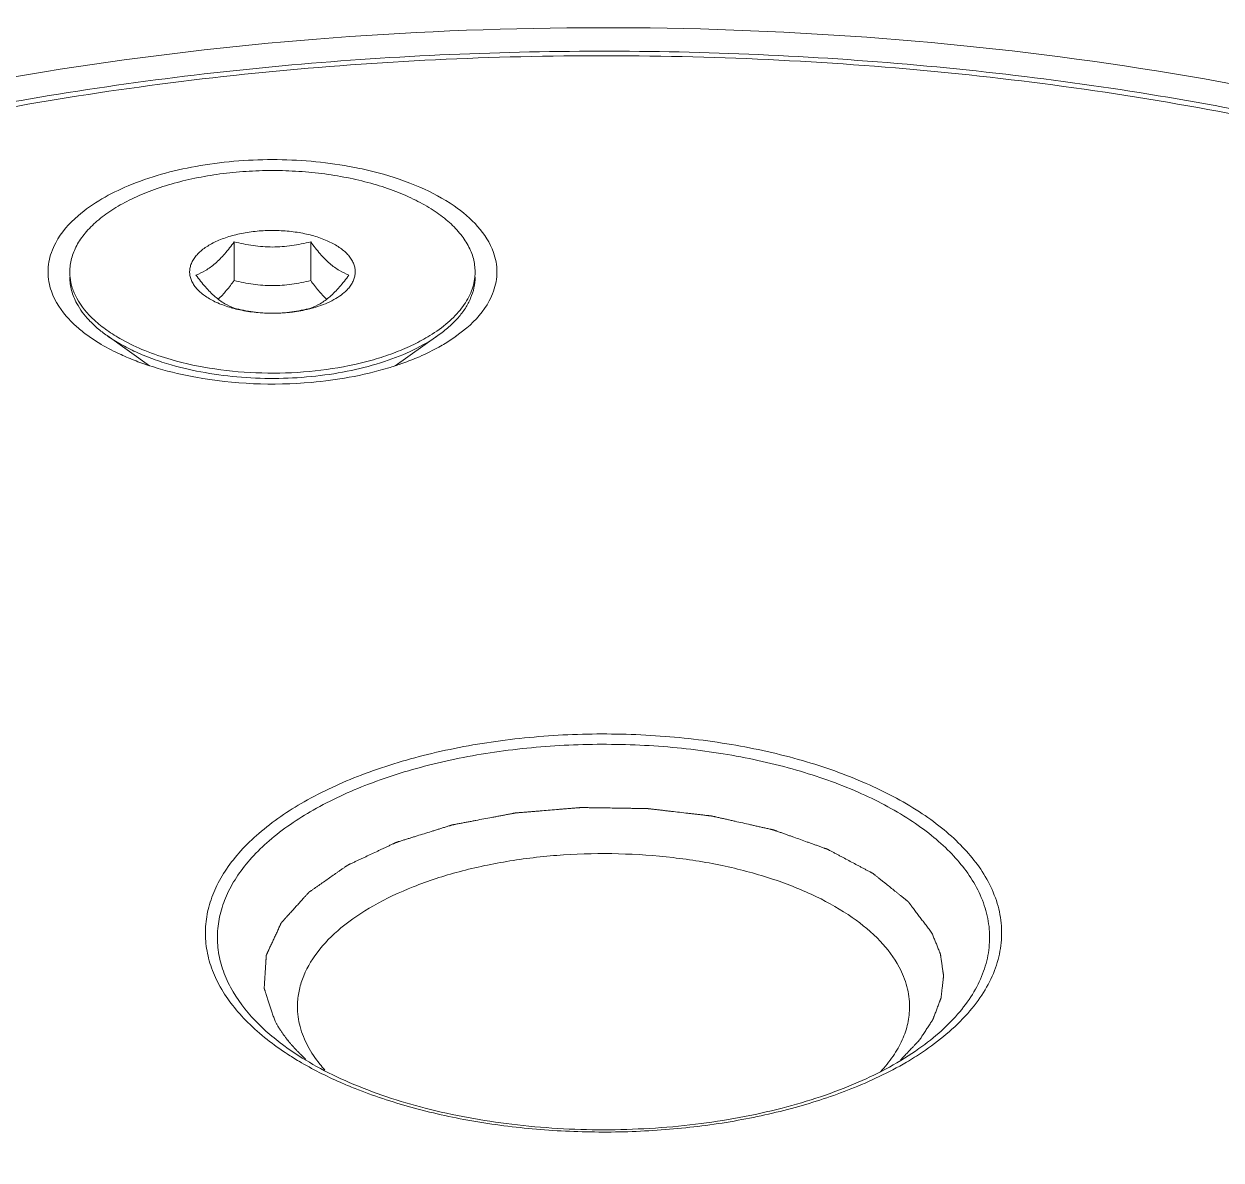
# Model space of a CAD drawing. Header units: millimetres. Extents: x 0 to 3564, y 0 to 2520.
# Drawn here: x 1745.12 to 1780.32, y 2197.25 to 2230.66 of the extents above; entities that cross this region are included whole.
import ezdxf

# ---------------------------------------------------------------- set-up
doc = ezdxf.new("R2010")
doc.units = ezdxf.units.MM
doc.layers.get('0').update_dxf_attribs({"lineweight": 13})

msp = doc.modelspace()

# ---------------------------------------------------------------- linework, layer by layer
for p, q in [((1751.298, 2224.252), (1751.298, 2223.117)), ((1753.548, 2224.252), (1753.548, 2223.117)), ((1758.139, 2221.721), (1757.81, 2221.467)), ((1748.812, 2220.609), (1747.558, 2221.496)), ((1756.034, 2220.609), (1757.288, 2221.496)), ((1771.432, 2200.525), (1771.428, 2200.522))]:
    msp.add_line(p, q)
for centre, radius, start, end in [((1747.963, 2223.371), 1.498, 180.0105, 185.9078), ((1756.886, 2223.371), 1.496, 354.0492, 359.996), ((1752.211, 2225.801), 3.627, 253.9012, 255.3331), ((1752.595, 2225.951), 3.782, 283.8414, 284.6791), ((1752.423, 2227.025), 4.872, 267.9886, 270.9745), ((1752.424, 2226.975), 4.822, 270.9701, 273.5151), ((1752.428, 2226.912), 4.758, 273.5146, 274.9839), ((1749.99, 2225.66), 5.131, 234.826, 239.5326), ((1754.845, 2225.679), 5.152, 300.4703, 305.1499), ((1751.298, 2228.29), 8.073, 247.2844, 250.808), ((1753.556, 2228.263), 8.045, 289.2014, 292.7385), ((1757.698, 2207.774), 8.845, 236.3501, 236.7834), ((1758.03, 2208.29), 9.459, 236.8147, 239.317)]:
    msp.add_arc(centre, radius, start, end)
for points, knots in [([(1813.754, 2210.51), (1812.322, 2213.317), (1808.818, 2217.155), (1803, 2221.159), (1797.51, 2223.966), (1791.27, 2226.335), (1781.916, 2228.906), (1769.288, 2230.689), (1753.876, 2230.606), (1741.314, 2228.685), (1732.064, 2226.009), (1725.928, 2223.57), (1720.569, 2220.708), (1717.427, 2218.438), (1716.042, 2217.239)], [0, 0, 0, 0, 0.088881, 0.141375, 0.199264, 0.262136, 0.329285, 0.472453, 0.620055, 0.762514, 0.829074, 0.891229, 0.948342, 1, 1, 1, 1]), ([(1709.558, 2203.06), (1709.558, 2203.89), (1709.71, 2205.569), (1710.384, 2208.042), (1711.491, 2210.452), (1713.01, 2212.778), (1714.921, 2215.003), (1717.204, 2217.117), (1719.84, 2219.106), (1722.808, 2220.96), (1726.085, 2222.668), (1729.646, 2224.218), (1733.464, 2225.599), (1738.941, 2227.228), (1746.229, 2228.76), (1755.339, 2229.777), (1764.663, 2229.97), (1773.909, 2229.333), (1781.401, 2228.11), (1787.109, 2226.721), (1791.138, 2225.505), (1794.938, 2224.111), (1798.479, 2222.549), (1801.734, 2220.83), (1804.679, 2218.966), (1807.29, 2216.966), (1810.21, 2214.223), (1811.993, 2211.868), (1812.881, 2210.21)], [0, 0, 0, 0, 0.020646, 0.041676, 0.063474, 0.086348, 0.110553, 0.136267, 0.163599, 0.192589, 0.223223, 0.255438, 0.289128, 0.324158, 0.397531, 0.474028, 0.551881, 0.629235, 0.704266, 0.740391, 0.775328, 0.808915, 0.841018, 0.871534, 0.900403, 0.927615, 0.953214, 1, 1, 1, 1]), ([(1812, 2210.604), (1811.549, 2211.446), (1810.465, 2213.114), (1808.429, 2215.439), (1805.951, 2217.649), (1803.057, 2219.725), (1799.774, 2221.647), (1796.132, 2223.4), (1792.166, 2224.966), (1787.914, 2226.33), (1783.415, 2227.481), (1777.077, 2228.728), (1768.839, 2229.674), (1758.81, 2229.836), (1748.908, 2229.03), (1740.945, 2227.555), (1734.956, 2225.899), (1730.794, 2224.465), (1726.932, 2222.836), (1723.407, 2221.025), (1720.25, 2219.049), (1717.492, 2216.927), (1715.512, 2215.017), (1714.166, 2213.433), (1713.018, 2211.873), (1711.857, 2209.864), (1710.928, 2207.345), (1710.502, 2204.784), (1710.587, 2202.211), (1711.183, 2199.662), (1711.892, 2198.041), (1712.316, 2197.249)], [0, 0, 0, 0, 0.022934, 0.047544, 0.074031, 0.10249, 0.132931, 0.165291, 0.199452, 0.235247, 0.272476, 0.310905, 0.3903, 0.471244, 0.55141, 0.628527, 0.665302, 0.700574, 0.734151, 0.765882, 0.795666, 0.823463, 0.849311, 0.861546, 0.873352, 0.895795, 0.917016, 0.937486, 0.957762, 0.978422, 1, 1, 1, 1]), ([(1746.707, 2225.021), (1747.14, 2225.395), (1748.265, 2226.016), (1750.22, 2226.549), (1752.423, 2226.735), (1753.937, 2226.607), (1754.68, 2226.472)], [0, 0, 0, 0, 0.206306, 0.454834, 0.727416, 1, 1, 1, 1]), ([(1754.68, 2226.472), (1754.753, 2226.459), (1755.038, 2226.404), (1755.322, 2226.338), (1755.531, 2226.282)], [0, 0, 0, 0, 0.25414, 1, 1, 1, 1]), ([(1755.402, 2225.951), (1755.172, 2226.018), (1754.696, 2226.134), (1753.96, 2226.258), (1753.198, 2226.333), (1752.423, 2226.359), (1751.648, 2226.333), (1750.886, 2226.258), (1750.15, 2226.134), (1749.453, 2225.963), (1748.806, 2225.749), (1748.22, 2225.494), (1747.704, 2225.204), (1747.267, 2224.881), (1746.917, 2224.532), (1746.659, 2224.16), (1746.501, 2223.771), (1746.465, 2223.502), (1746.465, 2223.371)], [0, 0, 0, 0, 0.070402, 0.143616, 0.218736, 0.294834, 0.370931, 0.446055, 0.519262, 0.589668, 0.656485, 0.719057, 0.776906, 0.829795, 0.877802, 0.92142, 0.961647, 1, 1, 1, 1]), ([(1755.531, 2226.282), (1755.949, 2226.17), (1756.728, 2225.907), (1757.97, 2225.255), (1758.724, 2224.506), (1758.923, 2223.944)], [0, 0, 0, 0, 0.306727, 0.577589, 1, 1, 1, 1]), ([(1758.382, 2223.371), (1758.382, 2223.502), (1758.345, 2223.771), (1758.187, 2224.16), (1757.929, 2224.532), (1757.579, 2224.881), (1757.142, 2225.204), (1756.627, 2225.494), (1756.04, 2225.749), (1755.621, 2225.888), (1755.402, 2225.951)], [0, 0, 0, 0, 0.093469, 0.191504, 0.297803, 0.414799, 0.543694, 0.684666, 0.837174, 1, 1, 1, 1]), ([(1745.924, 2223.944), (1745.958, 2224.041), (1746.142, 2224.45), (1746.447, 2224.796), (1746.707, 2225.021)], [0, 0, 0, 0, 0.229745, 1, 1, 1, 1]), ([(1753.641, 2224.426), (1753.498, 2224.467), (1753.2, 2224.533), (1752.739, 2224.586), (1752.265, 2224.594), (1751.798, 2224.556), (1751.354, 2224.474), (1750.95, 2224.35), (1750.6, 2224.19), (1750.399, 2224.054), (1750.314, 2223.98)], [0, 0, 0, 0, 0.128611, 0.263628, 0.401279, 0.537607, 0.668749, 0.791211, 0.902193, 1, 1, 1, 1]), ([(1754.532, 2222.762), (1754.571, 2222.795), (1754.642, 2222.864), (1754.731, 2222.975), (1754.797, 2223.091), (1754.841, 2223.21), (1754.861, 2223.331), (1754.857, 2223.452), (1754.829, 2223.572), (1754.778, 2223.69), (1754.703, 2223.805), (1754.57, 2223.957), (1754.348, 2224.13), (1754.02, 2224.301), (1753.773, 2224.388), (1753.641, 2224.426)], [0, 0, 0, 0, 0.062761, 0.121167, 0.1757, 0.227248, 0.276977, 0.32624, 0.376438, 0.428866, 0.484593, 0.544387, 0.677689, 0.830135, 1, 1, 1, 1]), ([(1750.736, 2223.615), (1750.837, 2223.703), (1751.035, 2223.908), (1751.21, 2224.132), (1751.298, 2224.252)], [0, 0, 0, 0, 0.47416, 1, 1, 1, 1]), ([(1753.548, 2224.252), (1753.365, 2224.207), (1752.993, 2224.13), (1752.423, 2224.087), (1751.854, 2224.13), (1751.482, 2224.207), (1751.298, 2224.252)], [0, 0, 0, 0, 0.249369, 0.5, 0.750631, 1, 1, 1, 1]), ([(1754.673, 2223.278), (1754.577, 2223.313), (1754.377, 2223.407), (1754.09, 2223.618), (1753.811, 2223.908), (1753.636, 2224.132), (1753.548, 2224.252)], [0, 0, 0, 0, 0.203593, 0.435936, 0.703391, 1, 1, 1, 1]), ([(1745.923, 2222.798), (1745.859, 2222.981), (1745.788, 2223.371), (1745.859, 2223.761), (1745.924, 2223.944)], [0, 0, 0, 0, 0.499811, 1, 1, 1, 1]), ([(1750.314, 2223.98), (1750.275, 2223.947), (1750.205, 2223.878), (1750.116, 2223.767), (1750.049, 2223.651), (1750.005, 2223.532), (1749.985, 2223.411), (1749.989, 2223.29), (1750.017, 2223.17), (1750.069, 2223.052), (1750.143, 2222.937), (1750.276, 2222.785), (1750.498, 2222.612), (1750.826, 2222.441), (1751.073, 2222.354), (1751.205, 2222.316)], [0, 0, 0, 0, 0.062761, 0.121167, 0.1757, 0.227248, 0.276977, 0.32624, 0.376438, 0.428866, 0.484593, 0.544387, 0.677689, 0.830135, 1, 1, 1, 1]), ([(1758.923, 2223.944), (1758.987, 2223.761), (1759.059, 2223.371), (1758.987, 2222.981), (1758.923, 2222.798)], [0, 0, 0, 0, 0.499811, 1, 1, 1, 1]), ([(1750.173, 2223.278), (1750.269, 2223.313), (1750.469, 2223.407), (1750.647, 2223.538), (1750.736, 2223.615)], [0, 0, 0, 0, 0.467037, 1, 1, 1, 1]), ([(1746.668, 2222.444), (1746.603, 2222.565), (1746.501, 2222.816), (1746.465, 2223.085), (1746.465, 2223.216)], [0, 0, 0, 0, 0.511935, 1, 1, 1, 1]), ([(1746.473, 2223.217), (1746.484, 2223.112), (1746.529, 2222.897), (1746.616, 2222.697), (1746.668, 2222.599)], [0, 0, 0, 0, 0.48875, 1, 1, 1, 1]), ([(1750.173, 2223.278), (1750.261, 2223.158), (1750.436, 2222.933), (1750.715, 2222.644), (1751.002, 2222.433), (1751.202, 2222.339), (1751.298, 2222.304)], [0, 0, 0, 0, 0.296609, 0.564064, 0.796406, 1, 1, 1, 1]), ([(1750.829, 2222.564), (1750.912, 2222.645), (1751.076, 2222.824), (1751.224, 2223.016), (1751.298, 2223.117)], [0, 0, 0, 0, 0.480006, 1, 1, 1, 1]), ([(1751.298, 2223.117), (1751.482, 2223.071), (1751.854, 2222.995), (1752.423, 2222.952), (1752.993, 2222.995), (1753.365, 2223.071), (1753.548, 2223.117)], [0, 0, 0, 0, 0.249369, 0.5, 0.750631, 1, 1, 1, 1]), ([(1753.548, 2223.117), (1753.622, 2223.016), (1753.77, 2222.824), (1753.934, 2222.645), (1754.018, 2222.564)], [0, 0, 0, 0, 0.520021, 1, 1, 1, 1]), ([(1754.673, 2223.278), (1754.585, 2223.158), (1754.41, 2222.933), (1754.212, 2222.728), (1754.111, 2222.64)], [0, 0, 0, 0, 0.52584, 1, 1, 1, 1]), ([(1757.986, 2222.304), (1758.092, 2222.442), (1758.227, 2222.663), (1758.336, 2222.979), (1758.365, 2223.137), (1758.374, 2223.216)], [0, 0, 0, 0, 0.520142, 0.763527, 1, 1, 1, 1]), ([(1758.382, 2223.216), (1758.382, 2223.111), (1758.359, 2222.898), (1758.293, 2222.695), (1758.251, 2222.596)], [0, 0, 0, 0, 0.492161, 1, 1, 1, 1]), ([(1746.707, 2221.721), (1746.614, 2221.801), (1746.292, 2222.109), (1746.031, 2222.493), (1745.923, 2222.798)], [0, 0, 0, 0, 0.27505, 1, 1, 1, 1]), ([(1754.111, 2222.64), (1754.022, 2222.564), (1753.844, 2222.433), (1753.644, 2222.339), (1753.548, 2222.304)], [0, 0, 0, 0, 0.532969, 1, 1, 1, 1]), ([(1753.553, 2222.292), (1753.652, 2222.318), (1753.841, 2222.376), (1754.105, 2222.485), (1754.336, 2222.611), (1754.472, 2222.71), (1754.532, 2222.762)], [0, 0, 0, 0, 0.279516, 0.540776, 0.781432, 1, 1, 1, 1]), ([(1758.923, 2222.798), (1758.889, 2222.701), (1758.704, 2222.292), (1758.399, 2221.946), (1758.139, 2221.721)], [0, 0, 0, 0, 0.229745, 1, 1, 1, 1]), ([(1746.668, 2222.599), (1746.799, 2222.355), (1747.087, 2222.014), (1747.563, 2221.636), (1747.845, 2221.461), (1747.995, 2221.378)], [0, 0, 0, 0, 0.45623, 0.716827, 1, 1, 1, 1]), ([(1747.558, 2221.496), (1747.46, 2221.565), (1747.275, 2221.708), (1746.958, 2222.008), (1746.764, 2222.264), (1746.668, 2222.444)], [0, 0, 0, 0, 0.27524, 0.533045, 1, 1, 1, 1]), ([(1751.293, 2222.292), (1751.446, 2222.252), (1751.764, 2222.19), (1752.087, 2222.162), (1752.252, 2222.156)], [0, 0, 0, 0, 0.489329, 1, 1, 1, 1]), ([(1751.298, 2222.304), (1751.482, 2222.258), (1751.854, 2222.182), (1752.423, 2222.139), (1752.993, 2222.182), (1753.365, 2222.258), (1753.548, 2222.304)], [0, 0, 0, 0, 0.249369, 0.5, 0.750631, 1, 1, 1, 1]), ([(1752.842, 2222.171), (1752.899, 2222.176), (1753.12, 2222.2), (1753.339, 2222.239), (1753.5, 2222.279)], [0, 0, 0, 0, 0.256008, 1, 1, 1, 1]), ([(1757.053, 2221.496), (1757.239, 2221.611), (1757.577, 2221.851), (1757.868, 2222.149), (1757.986, 2222.304)], [0, 0, 0, 0, 0.529004, 1, 1, 1, 1]), ([(1758.251, 2222.596), (1758.208, 2222.494), (1758.099, 2222.292), (1757.882, 2222.009), (1757.609, 2221.738), (1757.4, 2221.575), (1757.288, 2221.496)], [0, 0, 0, 0, 0.223626, 0.463201, 0.721485, 1, 1, 1, 1]), ([(1748.181, 2220.843), (1748.11, 2220.873), (1747.84, 2220.991), (1747.577, 2221.126), (1747.388, 2221.237)], [0, 0, 0, 0, 0.259491, 1, 1, 1, 1]), ([(1749.444, 2220.636), (1749.263, 2220.688), (1748.912, 2220.801), (1748.415, 2221.004), (1747.963, 2221.231), (1747.686, 2221.405), (1747.558, 2221.496)], [0, 0, 0, 0, 0.272061, 0.530387, 0.773325, 1, 1, 1, 1]), ([(1747.995, 2221.378), (1748.214, 2221.256), (1748.688, 2221.034), (1749.183, 2220.866), (1749.444, 2220.791)], [0, 0, 0, 0, 0.479531, 1, 1, 1, 1]), ([(1757.288, 2221.496), (1757.063, 2221.336), (1756.553, 2221.045), (1755.697, 2220.706), (1754.732, 2220.451), (1753.69, 2220.287), (1752.606, 2220.221), (1751.516, 2220.254), (1750.457, 2220.386), (1749.772, 2220.541), (1749.444, 2220.636)], [0, 0, 0, 0, 0.10215, 0.216038, 0.339759, 0.470638, 0.605509, 0.740965, 0.873547, 1, 1, 1, 1]), ([(1754.847, 2220.649), (1755.056, 2220.696), (1755.462, 2220.8), (1756.042, 2220.996), (1756.572, 2221.223), (1756.9, 2221.401), (1757.053, 2221.496)], [0, 0, 0, 0, 0.271073, 0.529371, 0.772859, 1, 1, 1, 1]), ([(1757.458, 2221.238), (1757.397, 2221.202), (1757.14, 2221.057), (1756.873, 2220.93), (1756.666, 2220.843)], [0, 0, 0, 0, 0.240482, 1, 1, 1, 1]), ([(1750.166, 2220.27), (1750.033, 2220.294), (1749.518, 2220.397), (1749.011, 2220.537), (1748.644, 2220.666)], [0, 0, 0, 0, 0.258636, 1, 1, 1, 1]), ([(1749.444, 2220.791), (1749.865, 2220.669), (1750.75, 2220.484), (1752.115, 2220.369), (1753.496, 2220.413), (1754.406, 2220.551), (1754.847, 2220.649)], [0, 0, 0, 0, 0.241353, 0.495388, 0.751794, 1, 1, 1, 1]), ([(1756.202, 2220.665), (1756.083, 2220.624), (1755.584, 2220.462), (1755.072, 2220.341), (1754.681, 2220.27)], [0, 0, 0, 0, 0.240931, 1, 1, 1, 1]), ([(1754.681, 2220.27), (1754.313, 2220.203), (1752.816, 2220.006), (1751.283, 2220.067), (1750.166, 2220.27)], [0, 0, 0, 0, 0.24761, 1, 1, 1, 1]), ([(1750.85, 2202.411), (1750.754, 2202.591), (1750.593, 2202.959), (1750.458, 2203.537), (1750.438, 2204.121), (1750.535, 2204.702), (1750.746, 2205.274), (1751.067, 2205.83), (1751.495, 2206.365), (1752.227, 2207.071), (1753.397, 2207.865), (1755.076, 2208.634), (1757.018, 2209.227), (1759.152, 2209.622), (1761.398, 2209.805), (1763.674, 2209.768), (1765.892, 2209.513), (1767.971, 2209.05), (1769.832, 2208.396), (1771.188, 2207.689), (1772.094, 2207.04), (1772.816, 2206.396), (1773.254, 2205.836), (1773.466, 2205.441)], [0, 0, 0, 0, 0.021577, 0.042257, 0.062544, 0.08302, 0.104248, 0.126701, 0.150738, 0.176595, 0.234131, 0.299418, 0.371459, 0.448606, 0.528805, 0.609781, 0.689207, 0.764865, 0.834811, 0.897585, 0.926053, 0.952554, 1, 1, 1, 1]), ([(1751.191, 2202.33), (1751.098, 2202.504), (1750.942, 2202.861), (1750.811, 2203.422), (1750.792, 2203.988), (1750.886, 2204.552), (1751.09, 2205.106), (1751.402, 2205.645), (1751.817, 2206.165), (1752.527, 2206.849), (1753.662, 2207.619), (1755.29, 2208.365), (1757.173, 2208.94), (1759.242, 2209.323), (1761.421, 2209.5), (1763.628, 2209.465), (1765.779, 2209.218), (1767.795, 2208.768), (1769.6, 2208.134), (1770.916, 2207.448), (1771.794, 2206.819), (1772.494, 2206.194), (1772.919, 2205.652), (1773.125, 2205.269)], [0, 0, 0, 0, 0.021578, 0.042258, 0.062544, 0.08302, 0.104248, 0.126701, 0.150738, 0.176595, 0.234131, 0.299418, 0.371459, 0.448606, 0.528805, 0.609781, 0.689207, 0.764865, 0.834811, 0.897585, 0.926052, 0.952554, 1, 1, 1, 1]), ([(1752.499, 2201.333), (1752.485, 2201.373), (1752.459, 2201.454), (1752.419, 2201.574), (1752.379, 2201.694), (1752.346, 2201.795), (1752.319, 2201.875), (1752.299, 2201.935), (1752.28, 2201.995), (1752.26, 2202.055), (1752.243, 2202.106), (1752.23, 2202.146), (1752.22, 2202.176), (1752.21, 2202.206), (1752.202, 2202.231), (1752.195, 2202.251), (1752.191, 2202.263), (1752.187, 2202.273), (1752.185, 2202.281), (1752.183, 2202.287), (1752.181, 2202.292), (1752.181, 2202.294), (1752.18, 2202.296), (1752.18, 2202.298), (1752.18, 2202.3), (1752.181, 2202.305), (1752.181, 2202.311), (1752.181, 2202.319), (1752.182, 2202.329), (1752.183, 2202.342), (1752.184, 2202.362), (1752.186, 2202.387), (1752.188, 2202.418), (1752.19, 2202.448), (1752.192, 2202.489), (1752.195, 2202.54), (1752.199, 2202.601), (1752.204, 2202.682), (1752.211, 2202.784), (1752.217, 2202.885), (1752.222, 2202.967), (1752.226, 2203.028), (1752.229, 2203.078), (1752.232, 2203.119), (1752.234, 2203.149), (1752.236, 2203.18), (1752.237, 2203.205), (1752.238, 2203.226), (1752.239, 2203.238), (1752.24, 2203.249), (1752.24, 2203.256), (1752.241, 2203.263), (1752.241, 2203.267), (1752.241, 2203.269), (1752.241, 2203.271), (1752.242, 2203.273), (1752.243, 2203.276), (1752.245, 2203.28), (1752.248, 2203.286), (1752.252, 2203.294), (1752.256, 2203.304), (1752.262, 2203.316), (1752.271, 2203.336), (1752.282, 2203.361), (1752.296, 2203.39), (1752.31, 2203.42), (1752.328, 2203.46), (1752.351, 2203.509), (1752.378, 2203.569), (1752.415, 2203.648), (1752.461, 2203.747), (1752.506, 2203.846), (1752.543, 2203.925), (1752.571, 2203.985), (1752.593, 2204.034), (1752.612, 2204.074), (1752.625, 2204.103), (1752.639, 2204.133), (1752.651, 2204.158), (1752.66, 2204.178), (1752.665, 2204.19), (1752.67, 2204.2), (1752.673, 2204.207), (1752.676, 2204.214), (1752.678, 2204.218), (1752.679, 2204.22), (1752.68, 2204.222), (1752.682, 2204.224), (1752.684, 2204.226), (1752.688, 2204.23), (1752.693, 2204.236), (1752.699, 2204.243), (1752.708, 2204.253), (1752.719, 2204.265), (1752.736, 2204.284), (1752.757, 2204.307), (1752.782, 2204.335), (1752.808, 2204.364), (1752.842, 2204.401), (1752.885, 2204.449), (1752.936, 2204.505), (1753.004, 2204.581), (1753.089, 2204.675), (1753.174, 2204.769), (1753.242, 2204.845), (1753.293, 2204.901), (1753.336, 2204.948), (1753.37, 2204.986), (1753.396, 2205.014), (1753.421, 2205.043), (1753.442, 2205.066), (1753.459, 2205.085), (1753.47, 2205.097), (1753.479, 2205.106), (1753.485, 2205.113), (1753.49, 2205.119), (1753.494, 2205.123), (1753.496, 2205.126), (1753.498, 2205.127), (1753.5, 2205.129), (1753.503, 2205.131), (1753.508, 2205.135), (1753.515, 2205.14), (1753.524, 2205.146), (1753.536, 2205.154), (1753.551, 2205.165), (1753.575, 2205.181), (1753.604, 2205.202), (1753.64, 2205.227), (1753.675, 2205.251), (1753.723, 2205.284), (1753.782, 2205.326), (1753.853, 2205.375), (1753.947, 2205.441), (1754.066, 2205.524), (1754.184, 2205.607), (1754.279, 2205.673), (1754.35, 2205.723), (1754.409, 2205.764), (1754.456, 2205.797), (1754.492, 2205.822), (1754.527, 2205.846), (1754.557, 2205.867), (1754.581, 2205.884), (1754.595, 2205.894), (1754.607, 2205.902), (1754.616, 2205.908), (1754.623, 2205.914), (1754.629, 2205.917), (1754.632, 2205.919), (1754.634, 2205.921), (1754.637, 2205.922), (1754.64, 2205.924), (1754.647, 2205.927), (1754.656, 2205.931), (1754.667, 2205.937), (1754.682, 2205.943), (1754.701, 2205.952), (1754.73, 2205.966), (1754.767, 2205.983), (1754.812, 2206.004), (1754.856, 2206.025), (1754.915, 2206.053), (1754.989, 2206.088), (1755.078, 2206.13), (1755.197, 2206.185), (1755.345, 2206.255), (1755.493, 2206.324), (1755.612, 2206.38), (1755.701, 2206.422), (1755.775, 2206.457), (1755.834, 2206.484), (1755.879, 2206.505), (1755.923, 2206.526), (1755.96, 2206.544), (1755.99, 2206.558), (1756.008, 2206.566), (1756.023, 2206.573), (1756.034, 2206.578), (1756.044, 2206.583), (1756.05, 2206.586), (1756.054, 2206.588), (1756.056, 2206.589), (1756.06, 2206.59), (1756.064, 2206.591), (1756.072, 2206.594), (1756.082, 2206.597), (1756.095, 2206.601), (1756.113, 2206.606), (1756.134, 2206.613), (1756.169, 2206.624), (1756.212, 2206.637), (1756.263, 2206.654), (1756.315, 2206.67), (1756.384, 2206.691), (1756.47, 2206.718), (1756.574, 2206.75), (1756.712, 2206.794), (1756.884, 2206.847), (1757.056, 2206.901), (1757.194, 2206.944), (1757.298, 2206.977), (1757.384, 2207.004), (1757.453, 2207.025), (1757.505, 2207.041), (1757.556, 2207.057), (1757.6, 2207.071), (1757.634, 2207.082), (1757.656, 2207.088), (1757.673, 2207.094), (1757.686, 2207.098), (1757.697, 2207.101), (1757.704, 2207.104), (1757.708, 2207.105), (1757.711, 2207.106), (1757.715, 2207.107), (1757.72, 2207.108), (1757.729, 2207.109), (1757.741, 2207.111), (1757.755, 2207.114), (1757.775, 2207.118), (1757.799, 2207.122), (1757.837, 2207.13), (1757.886, 2207.139), (1757.944, 2207.15), (1758.002, 2207.161), (1758.079, 2207.175), (1758.176, 2207.194), (1758.292, 2207.216), (1758.447, 2207.245), (1758.641, 2207.282), (1758.834, 2207.318), (1758.989, 2207.347), (1759.105, 2207.369), (1759.202, 2207.388), (1759.279, 2207.402), (1759.338, 2207.413), (1759.396, 2207.424), (1759.444, 2207.433), (1759.483, 2207.441), (1759.512, 2207.446), (1759.536, 2207.451), (1759.553, 2207.454), (1759.563, 2207.456), (1759.57, 2207.457), (1759.577, 2207.458), (1759.587, 2207.459), (1759.605, 2207.46), (1759.63, 2207.462), (1759.66, 2207.465), (1759.7, 2207.468), (1759.75, 2207.472), (1759.81, 2207.477), (1759.871, 2207.482), (1759.951, 2207.489), (1760.051, 2207.497), (1760.171, 2207.507), (1760.332, 2207.52), (1760.532, 2207.537), (1760.733, 2207.553), (1760.894, 2207.567), (1761.014, 2207.577), (1761.134, 2207.587), (1761.234, 2207.595), (1761.315, 2207.601), (1761.365, 2207.606), (1761.405, 2207.609), (1761.435, 2207.611), (1761.46, 2207.613), (1761.478, 2207.615), (1761.488, 2207.616), (1761.495, 2207.617), (1761.503, 2207.616), (1761.513, 2207.616), (1761.531, 2207.616), (1761.556, 2207.615), (1761.587, 2207.615), (1761.627, 2207.614), (1761.678, 2207.614), (1761.759, 2207.612), (1761.861, 2207.611), (1761.983, 2207.609), (1762.105, 2207.607), (1762.267, 2207.604), (1762.471, 2207.601), (1762.674, 2207.598), (1762.836, 2207.595), (1762.958, 2207.593), (1763.08, 2207.592), (1763.182, 2207.59), (1763.263, 2207.589), (1763.314, 2207.588), (1763.354, 2207.587), (1763.385, 2207.587), (1763.41, 2207.586), (1763.428, 2207.586), (1763.438, 2207.586), (1763.446, 2207.586), (1763.453, 2207.585), (1763.463, 2207.584), (1763.481, 2207.582), (1763.505, 2207.579), (1763.535, 2207.575), (1763.575, 2207.571), (1763.624, 2207.565), (1763.703, 2207.556), (1763.802, 2207.545), (1763.921, 2207.531), (1764.04, 2207.517), (1764.199, 2207.499), (1764.397, 2207.476), (1764.595, 2207.453), (1764.753, 2207.435), (1764.872, 2207.421), (1764.971, 2207.41), (1765.05, 2207.401), (1765.11, 2207.394), (1765.169, 2207.387), (1765.219, 2207.381), (1765.258, 2207.377), (1765.288, 2207.373), (1765.313, 2207.37), (1765.33, 2207.368), (1765.34, 2207.367), (1765.348, 2207.366), (1765.355, 2207.365), (1765.364, 2207.363), (1765.381, 2207.359), (1765.404, 2207.353), (1765.432, 2207.347), (1765.47, 2207.339), (1765.517, 2207.328), (1765.574, 2207.315), (1765.63, 2207.302), (1765.706, 2207.285), (1765.8, 2207.264), (1765.913, 2207.239), (1766.064, 2207.204), (1766.253, 2207.162), (1766.441, 2207.119), (1766.592, 2207.085), (1766.705, 2207.06), (1766.8, 2207.038), (1766.875, 2207.021), (1766.932, 2207.009), (1766.988, 2206.996), (1767.035, 2206.985), (1767.073, 2206.977), (1767.097, 2206.971), (1767.116, 2206.967), (1767.13, 2206.964), (1767.141, 2206.961), (1767.15, 2206.959), (1767.154, 2206.958), (1767.158, 2206.958), (1767.161, 2206.956), (1767.165, 2206.955), (1767.172, 2206.952), (1767.183, 2206.949), (1767.195, 2206.944), (1767.212, 2206.938), (1767.232, 2206.931), (1767.265, 2206.919), (1767.307, 2206.904), (1767.356, 2206.887), (1767.406, 2206.869), (1767.472, 2206.845), (1767.555, 2206.816), (1767.654, 2206.78), (1767.786, 2206.733), (1767.951, 2206.674), (1768.117, 2206.614), (1768.249, 2206.567), (1768.348, 2206.532), (1768.431, 2206.502), (1768.497, 2206.478), (1768.546, 2206.46), (1768.596, 2206.443), (1768.637, 2206.428), (1768.67, 2206.416), (1768.691, 2206.409), (1768.708, 2206.403), (1768.72, 2206.398), (1768.73, 2206.395), (1768.738, 2206.392), (1768.742, 2206.391), (1768.745, 2206.39), (1768.747, 2206.388), (1768.751, 2206.386), (1768.757, 2206.383), (1768.766, 2206.378), (1768.776, 2206.373), (1768.79, 2206.365), (1768.807, 2206.356), (1768.835, 2206.341), (1768.87, 2206.323), (1768.912, 2206.301), (1768.954, 2206.278), (1769.009, 2206.249), (1769.079, 2206.212), (1769.162, 2206.167), (1769.274, 2206.108), (1769.413, 2206.034), (1769.552, 2205.96), (1769.663, 2205.9), (1769.747, 2205.856), (1769.816, 2205.819), (1769.872, 2205.789), (1769.914, 2205.767), (1769.956, 2205.745), (1769.99, 2205.726), (1770.018, 2205.711), (1770.036, 2205.702), (1770.05, 2205.695), (1770.06, 2205.689), (1770.069, 2205.685), (1770.075, 2205.681), (1770.078, 2205.68), (1770.081, 2205.678), (1770.083, 2205.677), (1770.086, 2205.674), (1770.09, 2205.671), (1770.097, 2205.665), (1770.105, 2205.659), (1770.116, 2205.65), (1770.129, 2205.639), (1770.151, 2205.622), (1770.178, 2205.601), (1770.21, 2205.575), (1770.242, 2205.549), (1770.286, 2205.514), (1770.339, 2205.471), (1770.404, 2205.42), (1770.49, 2205.351), (1770.598, 2205.264), (1770.706, 2205.178), (1770.792, 2205.109), (1770.857, 2205.057), (1770.91, 2205.014), (1770.953, 2204.98), (1770.986, 2204.954), (1771.018, 2204.928), (1771.045, 2204.907), (1771.067, 2204.889), (1771.08, 2204.879), (1771.091, 2204.87), (1771.099, 2204.864), (1771.106, 2204.858), (1771.11, 2204.854), (1771.113, 2204.852), (1771.115, 2204.851), (1771.116, 2204.849), (1771.118, 2204.846), (1771.121, 2204.842), (1771.126, 2204.836), (1771.132, 2204.829), (1771.139, 2204.819), (1771.148, 2204.807), (1771.163, 2204.788), (1771.181, 2204.763), (1771.203, 2204.734), (1771.225, 2204.705), (1771.254, 2204.667), (1771.291, 2204.618), (1771.334, 2204.56), (1771.393, 2204.483), (1771.466, 2204.386), (1771.554, 2204.27), (1771.642, 2204.154), (1771.729, 2204.038), (1771.788, 2203.96), (1771.817, 2203.922)], [0, 0, 0, 0, 0.007812, 0.015625, 0.023438, 0.03125, 0.035156, 0.039062, 0.042969, 0.046875, 0.050781, 0.052734, 0.054688, 0.056641, 0.058594, 0.05957, 0.060547, 0.061035, 0.061523, 0.062012, 0.062256, 0.062378, 0.0625, 0.062622, 0.062744, 0.062988, 0.063477, 0.063965, 0.064453, 0.06543, 0.066406, 0.068359, 0.070312, 0.072266, 0.074219, 0.078125, 0.082031, 0.085938, 0.09375, 0.101562, 0.105469, 0.109375, 0.113281, 0.115234, 0.117188, 0.119141, 0.121094, 0.12207, 0.123047, 0.123535, 0.124023, 0.124512, 0.124756, 0.124878, 0.125, 0.125122, 0.125244, 0.125488, 0.125977, 0.126465, 0.126953, 0.12793, 0.128906, 0.130859, 0.132812, 0.134766, 0.136719, 0.140625, 0.144531, 0.148438, 0.15625, 0.164062, 0.167969, 0.171875, 0.175781, 0.177734, 0.179688, 0.181641, 0.183594, 0.18457, 0.185547, 0.186035, 0.186523, 0.187012, 0.187256, 0.187378, 0.1875, 0.187622, 0.187744, 0.187988, 0.188477, 0.188965, 0.189453, 0.19043, 0.191406, 0.193359, 0.195312, 0.197266, 0.199219, 0.203125, 0.207031, 0.210938, 0.21875, 0.226562, 0.230469, 0.234375, 0.238281, 0.240234, 0.242188, 0.244141, 0.246094, 0.24707, 0.248047, 0.248535, 0.249023, 0.249512, 0.249756, 0.249878, 0.25, 0.250122, 0.250244, 0.250488, 0.250977, 0.251465, 0.251953, 0.25293, 0.253906, 0.255859, 0.257812, 0.259766, 0.261719, 0.265625, 0.269531, 0.273438, 0.28125, 0.289062, 0.292969, 0.296875, 0.300781, 0.302734, 0.304688, 0.306641, 0.308594, 0.30957, 0.310547, 0.311035, 0.311523, 0.312012, 0.312256, 0.312378, 0.3125, 0.312622, 0.312744, 0.312988, 0.313477, 0.313965, 0.314453, 0.31543, 0.316406, 0.318359, 0.320312, 0.322266, 0.324219, 0.328125, 0.332031, 0.335938, 0.34375, 0.351562, 0.355469, 0.359375, 0.363281, 0.365234, 0.367188, 0.369141, 0.371094, 0.37207, 0.373047, 0.373535, 0.374023, 0.374512, 0.374756, 0.374878, 0.375, 0.375122, 0.375244, 0.375488, 0.375977, 0.376465, 0.376953, 0.37793, 0.378906, 0.380859, 0.382812, 0.384766, 0.386719, 0.390625, 0.394531, 0.398438, 0.40625, 0.414062, 0.417969, 0.421875, 0.425781, 0.427734, 0.429688, 0.431641, 0.433594, 0.43457, 0.435547, 0.436035, 0.436523, 0.437012, 0.437256, 0.437378, 0.4375, 0.437622, 0.437744, 0.437988, 0.438477, 0.438965, 0.439453, 0.44043, 0.441406, 0.443359, 0.445312, 0.447266, 0.449219, 0.453125, 0.457031, 0.460938, 0.46875, 0.476562, 0.480469, 0.484375, 0.488281, 0.490234, 0.492188, 0.494141, 0.496094, 0.49707, 0.498047, 0.499023, 0.499512, 0.499756, 0.5, 0.500244, 0.500488, 0.500977, 0.501953, 0.50293, 0.503906, 0.505859, 0.507812, 0.509766, 0.511719, 0.515625, 0.519531, 0.523438, 0.53125, 0.539062, 0.542969, 0.546875, 0.550781, 0.554688, 0.556641, 0.558594, 0.55957, 0.560547, 0.561523, 0.562012, 0.562256, 0.5625, 0.562744, 0.562988, 0.563477, 0.564453, 0.56543, 0.566406, 0.568359, 0.570312, 0.574219, 0.578125, 0.582031, 0.585938, 0.59375, 0.601562, 0.605469, 0.609375, 0.613281, 0.617188, 0.619141, 0.621094, 0.62207, 0.623047, 0.624023, 0.624512, 0.624756, 0.625, 0.625244, 0.625488, 0.625977, 0.626953, 0.62793, 0.628906, 0.630859, 0.632812, 0.636719, 0.640625, 0.644531, 0.648438, 0.65625, 0.664062, 0.667969, 0.671875, 0.675781, 0.677734, 0.679688, 0.681641, 0.683594, 0.68457, 0.685547, 0.686523, 0.687012, 0.687256, 0.6875, 0.687744, 0.687988, 0.688477, 0.689453, 0.69043, 0.691406, 0.693359, 0.695312, 0.697266, 0.699219, 0.703125, 0.707031, 0.710938, 0.71875, 0.726562, 0.730469, 0.734375, 0.738281, 0.740234, 0.742188, 0.744141, 0.746094, 0.74707, 0.748047, 0.748535, 0.749023, 0.749512, 0.749756, 0.749878, 0.75, 0.750122, 0.750244, 0.750488, 0.750977, 0.751465, 0.751953, 0.75293, 0.753906, 0.755859, 0.757812, 0.759766, 0.761719, 0.765625, 0.769531, 0.773438, 0.78125, 0.789062, 0.792969, 0.796875, 0.800781, 0.802734, 0.804688, 0.806641, 0.808594, 0.80957, 0.810547, 0.811035, 0.811523, 0.812012, 0.812256, 0.812378, 0.8125, 0.812622, 0.812744, 0.812988, 0.813477, 0.813965, 0.814453, 0.81543, 0.816406, 0.818359, 0.820312, 0.822266, 0.824219, 0.828125, 0.832031, 0.835938, 0.84375, 0.851562, 0.855469, 0.859375, 0.863281, 0.865234, 0.867188, 0.869141, 0.871094, 0.87207, 0.873047, 0.873535, 0.874023, 0.874512, 0.874756, 0.874878, 0.875, 0.875122, 0.875244, 0.875488, 0.875977, 0.876465, 0.876953, 0.87793, 0.878906, 0.880859, 0.882812, 0.884766, 0.886719, 0.890625, 0.894531, 0.898438, 0.90625, 0.914062, 0.917969, 0.921875, 0.925781, 0.927734, 0.929688, 0.931641, 0.933594, 0.93457, 0.935547, 0.936035, 0.936523, 0.937012, 0.937256, 0.937378, 0.9375, 0.937622, 0.937744, 0.937988, 0.938477, 0.938965, 0.939453, 0.94043, 0.941406, 0.943359, 0.945312, 0.947266, 0.949219, 0.953125, 0.957031, 0.960938, 0.96875, 0.976562, 0.984375, 0.992188, 1, 1, 1, 1]), ([(1753.158, 2201.761), (1753.158, 2201.897), (1753.183, 2202.171), (1753.335, 2202.724), (1753.727, 2203.406), (1754.453, 2204.133), (1755.418, 2204.779), (1756.592, 2205.328), (1757.941, 2205.764), (1759.423, 2206.074), (1760.991, 2206.248), (1762.597, 2206.28), (1764.188, 2206.17), (1765.715, 2205.921), (1767.13, 2205.541), (1768.389, 2205.042), (1769.453, 2204.438), (1770.29, 2203.746), (1770.703, 2203.203), (1770.851, 2202.926)], [0, 0, 0, 0, 0.019742, 0.039958, 0.083293, 0.132543, 0.188745, 0.251852, 0.321076, 0.395123, 0.472369, 0.550996, 0.629102, 0.704818, 0.776418, 0.84244, 0.901839, 0.954189, 1, 1, 1, 1]), ([(1773.466, 2205.441), (1773.576, 2205.236), (1773.756, 2204.812), (1773.883, 2204.141), (1773.854, 2203.466), (1773.672, 2202.8), (1773.341, 2202.152), (1772.682, 2201.289), (1772.021, 2200.747), (1771.536, 2200.422)], [0, 0, 0, 0, 0.117675, 0.23014, 0.341215, 0.455127, 0.575641, 0.705629, 1, 1, 1, 1]), ([(1773.125, 2205.269), (1773.228, 2205.075), (1773.398, 2204.676), (1773.524, 2204.047), (1773.508, 2203.412), (1773.352, 2202.784), (1773.059, 2202.173), (1772.636, 2201.584), (1772.088, 2201.024), (1771.662, 2200.688), (1771.432, 2200.525)], [0, 0, 0, 0, 0.11867, 0.232149, 0.344024, 0.458311, 0.578658, 0.707911, 0.848, 1, 1, 1, 1]), ([(1771.817, 2203.922), (1771.833, 2203.883), (1771.864, 2203.806), (1771.903, 2203.71), (1771.934, 2203.633), (1771.957, 2203.575), (1771.98, 2203.518), (1772.003, 2203.46), (1772.023, 2203.412), (1772.036, 2203.378), (1772.044, 2203.359), (1772.05, 2203.344), (1772.056, 2203.33), (1772.06, 2203.319), (1772.063, 2203.312), (1772.064, 2203.309), (1772.065, 2203.307), (1772.066, 2203.304), (1772.066, 2203.3), (1772.067, 2203.293), (1772.069, 2203.283), (1772.07, 2203.271), (1772.073, 2203.251), (1772.077, 2203.226), (1772.081, 2203.195), (1772.087, 2203.155), (1772.097, 2203.085), (1772.109, 2203.004), (1772.12, 2202.924), (1772.129, 2202.863), (1772.136, 2202.813), (1772.142, 2202.773), (1772.146, 2202.743), (1772.15, 2202.718), (1772.153, 2202.698), (1772.154, 2202.685), (1772.156, 2202.675), (1772.157, 2202.669), (1772.157, 2202.664), (1772.158, 2202.662), (1772.157, 2202.659), (1772.157, 2202.656), (1772.156, 2202.648), (1772.155, 2202.637), (1772.153, 2202.622), (1772.151, 2202.607), (1772.149, 2202.587), (1772.145, 2202.552), (1772.139, 2202.501), (1772.132, 2202.441), (1772.125, 2202.38), (1772.118, 2202.32), (1772.111, 2202.26), (1772.105, 2202.209), (1772.101, 2202.169), (1772.097, 2202.139), (1772.094, 2202.109), (1772.091, 2202.084), (1772.089, 2202.063), (1772.087, 2202.051), (1772.086, 2202.041), (1772.085, 2202.033), (1772.084, 2202.027), (1772.084, 2202.022), (1772.084, 2202.02), (1772.084, 2202.018), (1772.083, 2202.016), (1772.082, 2202.014), (1772.08, 2202.009), (1772.078, 2202.003), (1772.075, 2201.996), (1772.071, 2201.986), (1772.067, 2201.973), (1772.059, 2201.954), (1772.05, 2201.929), (1772.038, 2201.899), (1772.027, 2201.869), (1772.012, 2201.83), (1771.994, 2201.78), (1771.971, 2201.721), (1771.949, 2201.661), (1771.926, 2201.602), (1771.904, 2201.542), (1771.885, 2201.493), (1771.872, 2201.458), (1771.864, 2201.438), (1771.859, 2201.424), (1771.853, 2201.409), (1771.849, 2201.398), (1771.846, 2201.39), (1771.845, 2201.387), (1771.844, 2201.385), (1771.843, 2201.382), (1771.84, 2201.378), (1771.836, 2201.372), (1771.83, 2201.363), (1771.823, 2201.351), (1771.81, 2201.333), (1771.795, 2201.309), (1771.777, 2201.281), (1771.753, 2201.244), (1771.71, 2201.179), (1771.662, 2201.104), (1771.613, 2201.029), (1771.577, 2200.973), (1771.547, 2200.927), (1771.522, 2200.889), (1771.504, 2200.861), (1771.489, 2200.838), (1771.477, 2200.819), (1771.469, 2200.808), (1771.463, 2200.798), (1771.459, 2200.793), (1771.457, 2200.789), (1771.455, 2200.786), (1771.453, 2200.784), (1771.45, 2200.781), (1771.444, 2200.774), (1771.434, 2200.764), (1771.42, 2200.75), (1771.407, 2200.736), (1771.39, 2200.717), (1771.359, 2200.685), (1771.315, 2200.638), (1771.262, 2200.582), (1771.209, 2200.526), (1771.156, 2200.471), (1771.085, 2200.396), (1770.997, 2200.303), (1770.927, 2200.229), (1770.891, 2200.192)], [0, 0, 0, 0, 0.03125, 0.0625, 0.078125, 0.09375, 0.109375, 0.125, 0.140625, 0.148438, 0.152344, 0.15625, 0.160156, 0.164062, 0.165039, 0.166016, 0.166504, 0.166992, 0.167969, 0.169922, 0.171875, 0.175781, 0.179688, 0.1875, 0.195312, 0.203125, 0.21875, 0.25, 0.265625, 0.28125, 0.296875, 0.304688, 0.3125, 0.320312, 0.324219, 0.328125, 0.330078, 0.332031, 0.333008, 0.333496, 0.333984, 0.334961, 0.335938, 0.339844, 0.34375, 0.347656, 0.351562, 0.359375, 0.375, 0.390625, 0.40625, 0.421875, 0.4375, 0.453125, 0.460938, 0.46875, 0.476562, 0.484375, 0.488281, 0.492188, 0.494141, 0.496094, 0.498047, 0.499023, 0.499512, 0.5, 0.500488, 0.500977, 0.501953, 0.503906, 0.505859, 0.507812, 0.511719, 0.515625, 0.523438, 0.53125, 0.539062, 0.546875, 0.5625, 0.578125, 0.59375, 0.609375, 0.625, 0.640625, 0.648438, 0.652344, 0.65625, 0.660156, 0.664062, 0.665039, 0.666016, 0.666504, 0.666992, 0.667969, 0.669922, 0.671875, 0.675781, 0.679688, 0.6875, 0.695312, 0.703125, 0.71875, 0.75, 0.765625, 0.78125, 0.796875, 0.804688, 0.8125, 0.820312, 0.824219, 0.828125, 0.830078, 0.832031, 0.833008, 0.833496, 0.833984, 0.834961, 0.835938, 0.839844, 0.84375, 0.847656, 0.851562, 0.859375, 0.875, 0.890625, 0.90625, 0.921875, 0.9375, 0.96875, 1, 1, 1, 1]), ([(1770.851, 2202.926), (1770.949, 2202.744), (1771.103, 2202.365), (1771.158, 2201.959), (1771.158, 2201.761)], [0, 0, 0, 0, 0.511753, 1, 1, 1, 1]), ([(1752.797, 2200.411), (1752.379, 2200.689), (1751.639, 2201.276), (1751.056, 2202.028), (1750.85, 2202.411)], [0, 0, 0, 0, 0.53543, 1, 1, 1, 1]), ([(1752.233, 2201.043), (1752.123, 2201.142), (1751.725, 2201.526), (1751.383, 2201.973), (1751.191, 2202.33)], [0, 0, 0, 0, 0.267715, 1, 1, 1, 1]), ([(1753.465, 2200.597), (1753.367, 2200.779), (1753.213, 2201.158), (1753.158, 2201.564), (1753.158, 2201.761)], [0, 0, 0, 0, 0.511847, 1, 1, 1, 1]), ([(1771.158, 2201.761), (1771.158, 2201.596), (1771.12, 2201.258), (1770.952, 2200.763), (1770.677, 2200.282), (1770.436, 2199.988), (1770.301, 2199.845)], [0, 0, 0, 0, 0.231355, 0.47078, 0.725265, 1, 1, 1, 1]), ([(1753.407, 2200.208), (1753.384, 2200.229), (1753.351, 2200.261), (1753.306, 2200.303), (1753.278, 2200.33), (1753.256, 2200.351), (1753.242, 2200.364), (1753.232, 2200.374), (1753.226, 2200.379), (1753.22, 2200.385), (1753.213, 2200.392), (1753.196, 2200.41), (1753.171, 2200.437), (1753.137, 2200.472), (1753.109, 2200.502), (1753.086, 2200.525), (1753.072, 2200.54), (1753.061, 2200.552), (1753.054, 2200.559), (1753.048, 2200.565), (1753.045, 2200.569), (1753.041, 2200.573), (1753.034, 2200.582), (1753.023, 2200.594), (1753.009, 2200.611), (1752.995, 2200.627), (1752.976, 2200.649), (1752.957, 2200.671), (1752.938, 2200.693), (1752.924, 2200.71), (1752.912, 2200.724), (1752.904, 2200.733), (1752.899, 2200.739), (1752.895, 2200.743), (1752.892, 2200.748), (1752.887, 2200.754), (1752.879, 2200.764), (1752.867, 2200.78), (1752.853, 2200.798), (1752.835, 2200.822), (1752.811, 2200.853), (1752.788, 2200.884), (1752.769, 2200.908), (1752.757, 2200.923), (1752.748, 2200.935), (1752.741, 2200.945), (1752.735, 2200.954), (1752.723, 2200.973), (1752.704, 2201.001), (1752.679, 2201.038), (1752.654, 2201.075), (1752.635, 2201.103), (1752.623, 2201.122), (1752.618, 2201.129), (1752.613, 2201.136), (1752.61, 2201.142), (1752.604, 2201.152), (1752.595, 2201.168), (1752.581, 2201.192), (1752.563, 2201.223), (1752.534, 2201.272), (1752.513, 2201.309), (1752.499, 2201.333)], [0, 0, 0, 0, 0.0625, 0.09375, 0.125, 0.140625, 0.15625, 0.164062, 0.167969, 0.171875, 0.179688, 0.1875, 0.21875, 0.25, 0.28125, 0.296875, 0.3125, 0.320312, 0.328125, 0.332031, 0.335938, 0.339844, 0.34375, 0.359375, 0.375, 0.390625, 0.40625, 0.4375, 0.453125, 0.46875, 0.484375, 0.492188, 0.496094, 0.5, 0.503906, 0.507812, 0.515625, 0.53125, 0.546875, 0.5625, 0.59375, 0.625, 0.640625, 0.65625, 0.664062, 0.671875, 0.679688, 0.6875, 0.71875, 0.75, 0.78125, 0.8125, 0.820312, 0.828125, 0.832031, 0.835938, 0.84375, 0.859375, 0.875, 0.90625, 0.9375, 1, 1, 1, 1]), ([(1752.888, 2200.522), (1752.829, 2200.564), (1752.604, 2200.728), (1752.387, 2200.904), (1752.233, 2201.043)], [0, 0, 0, 0, 0.257465, 1, 1, 1, 1]), ([(1752.89, 2200.52), (1753.157, 2200.332), (1753.739, 2199.973), (1755.063, 2199.331), (1756.976, 2198.701), (1759.494, 2198.243), (1762.163, 2198.087), (1764.833, 2198.244), (1767.35, 2198.704), (1769.57, 2199.436), (1770.876, 2200.131), (1771.432, 2200.525)], [0, 0, 0, 0, 0.050501, 0.105504, 0.227176, 0.360604, 0.500158, 0.6397, 0.773092, 0.894705, 1, 1, 1, 1]), ([(1753.963, 2199.901), (1753.913, 2199.957), (1753.726, 2200.173), (1753.564, 2200.411), (1753.465, 2200.597)], [0, 0, 0, 0, 0.261504, 1, 1, 1, 1]), ([(1754.857, 2199.351), (1754.708, 2199.41), (1754.142, 2199.647), (1753.593, 2199.924), (1753.204, 2200.156)], [0, 0, 0, 0, 0.260897, 1, 1, 1, 1]), ([(1771.536, 2200.422), (1771.381, 2200.319), (1770.711, 2199.901), (1769.992, 2199.562), (1769.431, 2199.339)], [0, 0, 0, 0, 0.235228, 1, 1, 1, 1]), ([(1769.431, 2199.339), (1768.896, 2199.128), (1767.765, 2198.757), (1765.978, 2198.365), (1764.086, 2198.125), (1762.14, 2198.046), (1760.194, 2198.128), (1758.303, 2198.371), (1756.519, 2198.766), (1755.39, 2199.138), (1754.857, 2199.351)], [0, 0, 0, 0, 0.115903, 0.23951, 0.368483, 0.500195, 0.631882, 0.760779, 0.884262, 1, 1, 1, 1])]:
    msp.add_open_spline(points, degree=3, knots=knots)
msp.add_open_spline([(1747.034, 2221.466), (1746.921, 2221.546), (1746.812, 2221.631), (1746.707, 2221.721)], degree=3)

doc.saveas('drawing.dxf')
